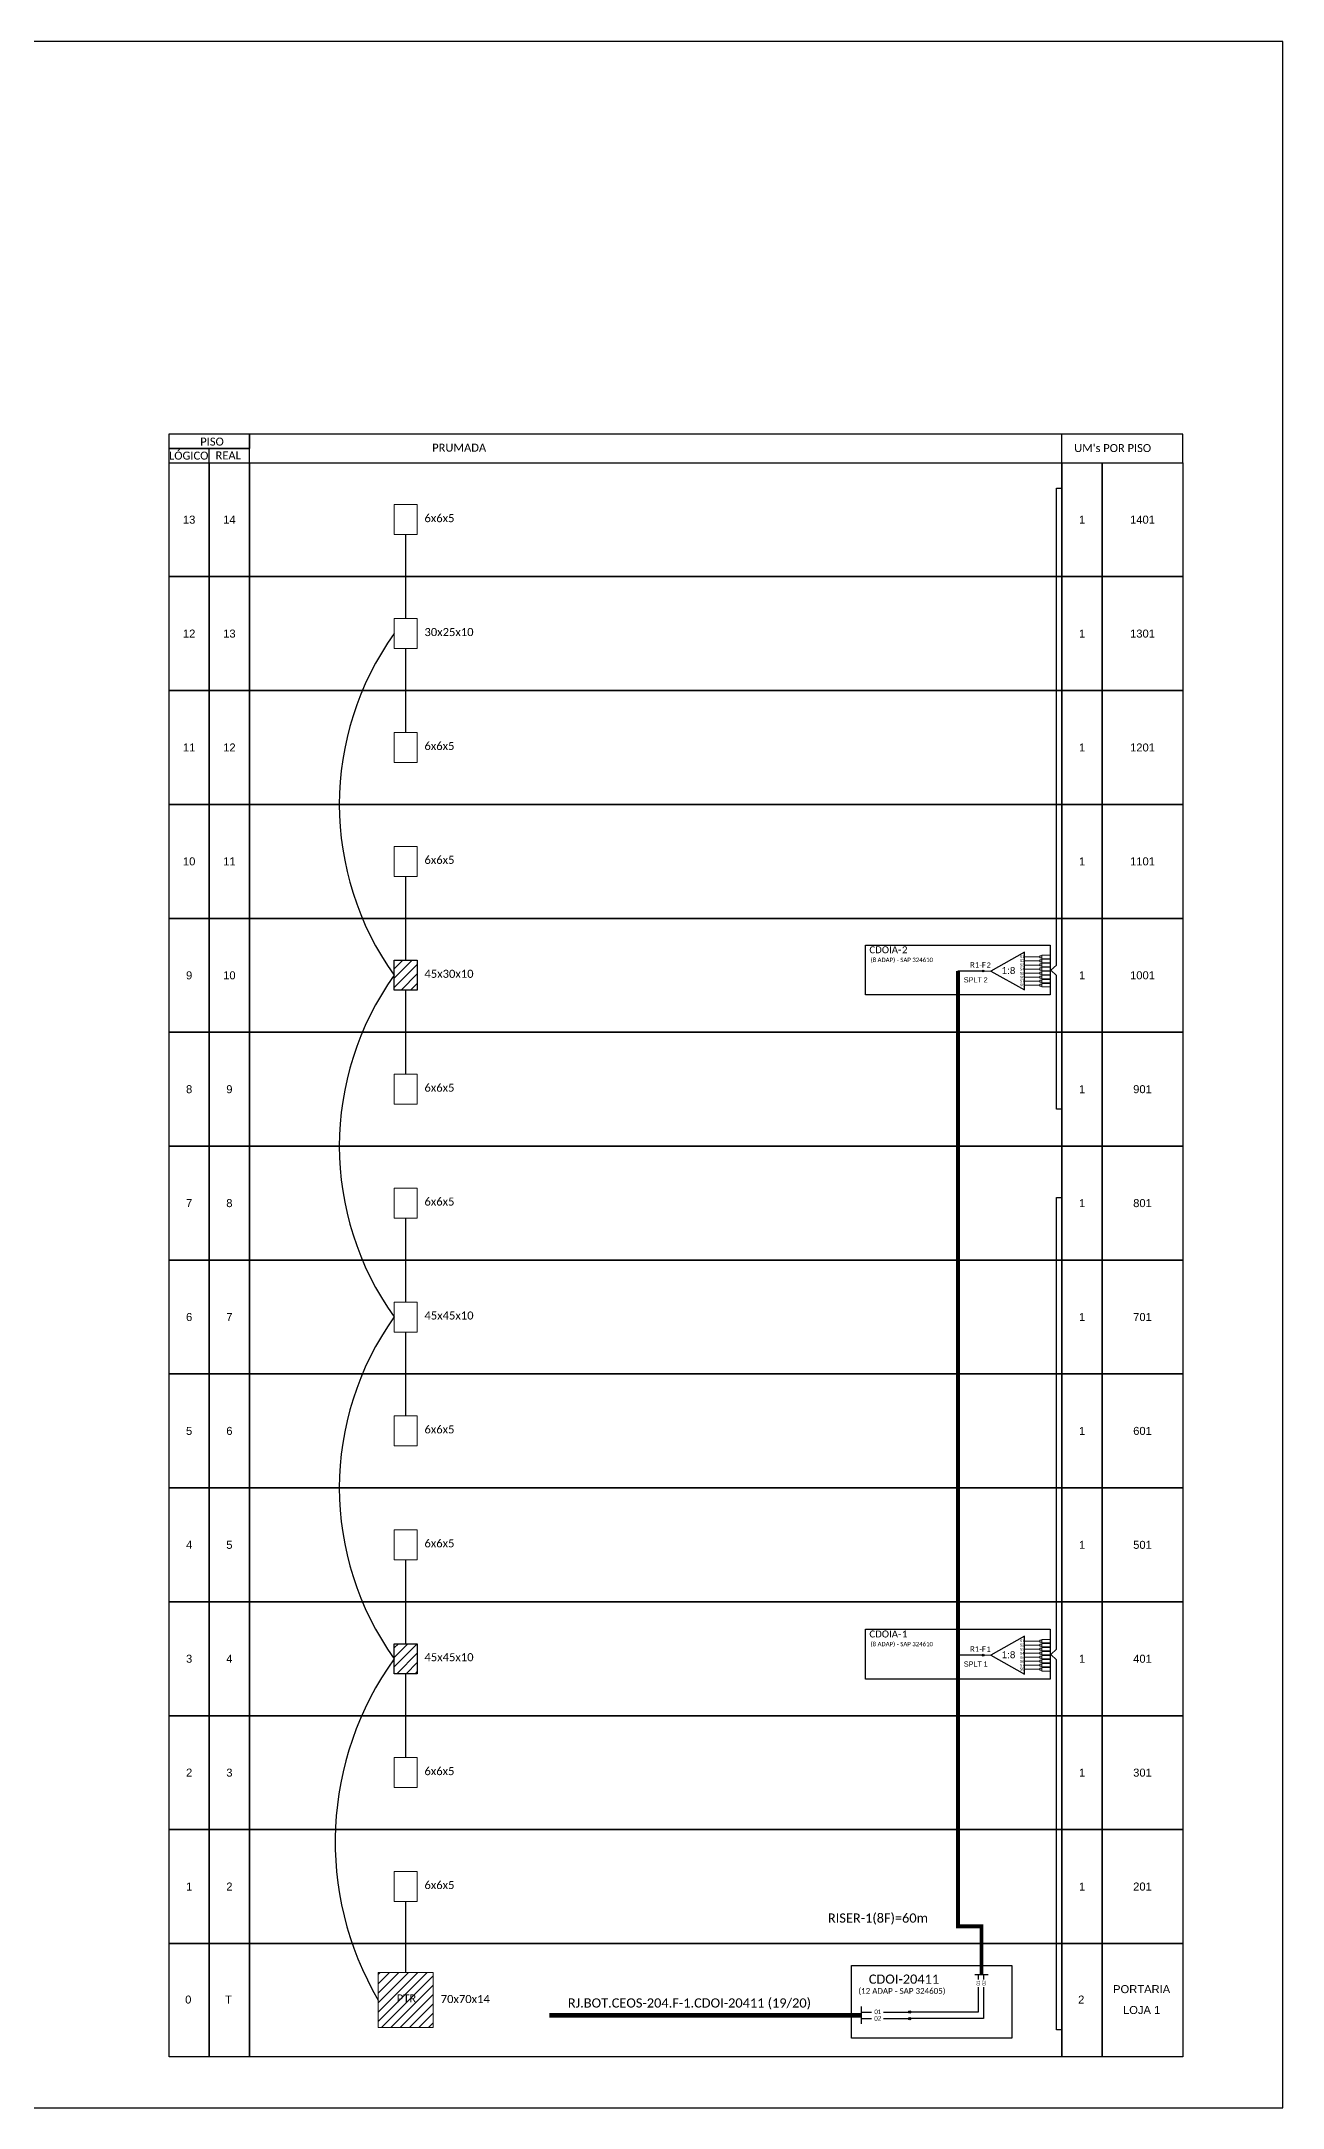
# Model space of a CAD drawing. Extents: x -89 to 749, y 705 to 1299.
# Drawn here: x 392 to 749, y 705 to 1299 of the extents above; entities that cross this region are included whole.
import ezdxf
from ezdxf.enums import TextEntityAlignment as Align

# ---------------------------------------------------------------- set-up
doc = ezdxf.new("R2010")
doc.units = 0
doc.styles.add('ARIAL', font='arial.ttf')
doc.styles.add('WMF-Calibri0', font='calibri.ttf')

# ---------------------------------------------------------------- blocks, each defined once
blk = doc.blocks.new('SPLT_1-8_SC-APC')
at = {"color": 1}
blk.add_lwpolyline([(-7.37, -2.1), (-17.04, -7.55), (-7.37, -13), (-7.37, -2.1)], dxfattribs=at)
at = {"color": 3, "lineweight": 0}
for points in [[(-2.99, -3.51), (-7.37, -3.51)], [(-7.37, -4.66), (-2.99, -4.66)], [(-7.37, -5.82), (-2.99, -5.82)], [(-2.41, -3.02), (-2.41, -4)], [(-2.41, -3.02), (0, -3.02)], [(-2.41, -4), (0, -4)], [(-2.41, -4.17), (-2.41, -5.16)], [(-2.41, -4.17), (0, -4.17)], [(-2.41, -5.16), (0, -5.16)], [(-2.41, -5.32), (-2.41, -6.31)], [(-2.41, -5.32), (0, -5.32)], [(-7.37, -6.97), (-2.99, -6.97)], [(-7.37, -8.12), (-2.99, -8.12)], [(-7.37, -9.28), (-2.99, -9.28)], [(-7.37, -10.43), (-2.99, -10.43)], [(-7.37, -11.58), (-2.99, -11.58)], [(-2.41, -6.31), (0, -6.31)], [(-2.41, -6.48), (-2.41, -7.46)], [(-2.41, -6.48), (0, -6.48)], [(-2.41, -7.46), (0, -7.46)], [(-2.41, -7.63), (-2.41, -8.62)], [(-2.41, -7.63), (0, -7.63)], [(-2.41, -8.62), (0, -8.62)], [(-2.41, -8.78), (-2.41, -9.77)], [(-2.41, -8.78), (0, -8.78)], [(-2.41, -9.77), (0, -9.77)], [(-2.41, -9.94), (-2.41, -10.92)], [(-2.41, -9.94), (0, -9.94)], [(-2.41, -10.92), (0, -10.92)], [(-2.41, -11.09), (-2.41, -12.08)], [(-2.41, -11.09), (0, -11.09)], [(-2.41, -12.08), (0, -12.08)]]:
    blk.add_lwpolyline(points, dxfattribs=at)
for points in [[(-2.99, -3.22), (-2.41, -3.22), (-2.41, -3.8), (-2.99, -3.8)], [(-2.99, -4.38), (-2.41, -4.38), (-2.41, -4.95), (-2.99, -4.95)], [(-2.99, -5.53), (-2.41, -5.53), (-2.41, -6.1), (-2.99, -6.1)], [(-2.99, -6.68), (-2.41, -6.68), (-2.41, -7.26), (-2.99, -7.26)], [(-2.99, -7.84), (-2.41, -7.84), (-2.41, -8.41), (-2.99, -8.41)], [(-2.99, -8.99), (-2.41, -8.99), (-2.41, -9.56), (-2.99, -9.56)], [(-2.99, -10.14), (-2.41, -10.14), (-2.41, -10.72), (-2.99, -10.72)], [(-2.99, -11.3), (-2.41, -11.3), (-2.41, -11.87), (-2.99, -11.87)]]:
    blk.add_lwpolyline(points, close=True, dxfattribs=at)
at = {"color": 1, "lineweight": 0}
blk.add_lwpolyline([(-17.04, -7.55), (-19.26, -7.55)], dxfattribs=at)
at = {"color": 1, "style": 'ARIAL'}
for s, height, p in [('S1', 0.75, (-8.74, -3.78)), ('S2', 0.75, (-8.74, -4.97)), ('S3', 0.75, (-8.74, -6.18)), ('1:8', 2, (-13.91, -8.4)), ('S4', 0.75, (-8.74, -7.36)), ('S5', 0.75, (-8.74, -8.57)), ('S6', 0.75, (-8.74, -9.69)), ('S7', 0.75, (-8.74, -10.78)), ('S8', 0.75, (-8.74, -11.9))]:
    blk.add_text(s, height=height, dxfattribs=at).set_placement(p)

msp = doc.modelspace()

# ---------------------------------------------------------------- hatches: boundary and pattern name
h = msp.add_hatch()
h.set_pattern_fill('ANSI31', color=1, scale=0.6)
h.set_pattern_definition([(45, (-789.8934, -197.4354), (-1.3470384, 1.3470384), [])])
h.paths.add_polyline_path([(497.12, 1034.85), (493.81, 1034.85), (493.81, 1026.23), (500.43, 1026.23), (500.43, 1034.85)])
h = msp.add_hatch(color=3)
h.dxf.hatch_style = 1
edge = h.paths.add_edge_path()
edge.add_arc((663.14, 1031.77), 0.256, 0, 360)
h = msp.add_hatch()
h.set_pattern_fill('ANSI31', color=1, scale=0.6)
h.set_pattern_definition([(45, (-789.8934, -295.6667), (-1.3470384, 1.3470384), [])])
h.paths.add_polyline_path([(497.12, 838.39), (493.81, 838.39), (493.81, 829.77), (500.43, 829.77), (500.43, 838.39)])
h = msp.add_hatch(color=3)
h.dxf.hatch_style = 1
edge = h.paths.add_edge_path()
edge.add_arc((663.14, 835.09), 0.256, 0, 360)
h = msp.add_hatch()
h.set_pattern_fill('ANSI31', color=1, scale=0.6)
h.set_pattern_definition([(45, (-287.3904, 3415.102), (-1.3470384, 1.3470384), [])])
h.paths.add_polyline_path([(505.02, 728.04), (505.02, 743.84), (489.21, 743.84), (489.21, 728.04)])
h.paths.add_polyline_path([(493.95, 734.67), (500.75, 734.67), (500.75, 738.15), (493.95, 738.15)], flags=24)
h = msp.add_hatch(color=3)
h.dxf.hatch_style = 1
edge = h.paths.add_edge_path()
edge.add_arc((642.02, 732.51), 0.32, 0, 360)
h = msp.add_hatch(color=3)
h.dxf.hatch_style = 1
edge = h.paths.add_edge_path()
edge.add_arc((642.02, 730.64), 0.32, 0, 360)

# ---------------------------------------------------------------- linework, layer by layer
for points in [[(-89.32, 705.02), (749.25, 705.02), (749.25, 1299.02), (-89.32, 1299.02), (-89.32, 705.02)], [(452.14, 1177.89), (720.51, 1177.89), (720.51, 1186.11), (452.14, 1186.11), (452.14, 1186.11), (452.14, 1182)], [(685.76, 1177.89), (685.76, 1186.11)], [(440.57, 1177.89), (440.57, 1182)]]:
    msp.add_lwpolyline(points)
for points in [[(429, 1182), (452.14, 1182), (452.14, 1186.11), (429, 1186.11)], [(429, 1177.89), (452.14, 1177.89), (452.14, 1182), (429, 1182)], [(429.03, 1177.89), (440.6, 1177.89), (440.6, 1145.15), (429.03, 1145.15)], [(440.6, 1177.89), (452.18, 1177.89), (452.18, 1145.15), (440.6, 1145.15)], [(452.18, 1177.89), (685.79, 1177.89), (685.79, 1145.15), (452.18, 1145.15)], [(685.79, 1177.89), (697.37, 1177.89), (697.37, 1145.15), (685.79, 1145.15)], [(697.37, 1177.89), (720.51, 1177.89), (720.51, 1145.15), (697.37, 1145.15)], [(429.03, 1145.15), (440.6, 1145.15), (440.6, 1112.4), (429.03, 1112.4)], [(440.6, 1145.15), (452.18, 1145.15), (452.18, 1112.4), (440.6, 1112.4)], [(452.18, 1145.15), (685.79, 1145.15), (685.79, 1112.4), (452.18, 1112.4)], [(685.79, 1145.15), (697.37, 1145.15), (697.37, 1112.4), (685.79, 1112.4)], [(697.37, 1145.15), (720.51, 1145.15), (720.51, 1112.4), (697.37, 1112.4)], [(429.03, 1112.4), (440.6, 1112.4), (440.6, 1079.66), (429.03, 1079.66)], [(440.6, 1112.4), (452.18, 1112.4), (452.18, 1079.66), (440.6, 1079.66)], [(452.18, 1112.4), (685.79, 1112.4), (685.79, 1079.66), (452.18, 1079.66)], [(685.79, 1112.4), (697.37, 1112.4), (697.37, 1079.66), (685.79, 1079.66)], [(697.37, 1112.4), (720.51, 1112.4), (720.51, 1079.66), (697.37, 1079.66)], [(429.03, 1079.66), (440.6, 1079.66), (440.6, 1046.91), (429.03, 1046.91)], [(440.6, 1079.66), (452.18, 1079.66), (452.18, 1046.91), (440.6, 1046.91)], [(452.18, 1079.66), (685.79, 1079.66), (685.79, 1046.91), (452.18, 1046.91)], [(685.79, 1079.66), (697.37, 1079.66), (697.37, 1046.91), (685.79, 1046.91)], [(697.37, 1079.66), (720.51, 1079.66), (720.51, 1046.91), (697.37, 1046.91)], [(429.03, 1046.91), (440.6, 1046.91), (440.6, 1014.17), (429.03, 1014.17)], [(440.6, 1046.91), (452.18, 1046.91), (452.18, 1014.17), (440.6, 1014.17)], [(452.18, 1046.91), (685.79, 1046.91), (685.79, 1014.17), (452.18, 1014.17)], [(685.79, 1046.91), (697.37, 1046.91), (697.37, 1014.17), (685.79, 1014.17)], [(697.37, 1046.91), (720.51, 1046.91), (720.51, 1014.17), (697.37, 1014.17)], [(429.03, 1014.17), (440.6, 1014.17), (440.6, 981.43), (429.03, 981.43)], [(440.6, 1014.17), (452.18, 1014.17), (452.18, 981.43), (440.6, 981.43)], [(452.18, 1014.17), (685.79, 1014.17), (685.79, 981.43), (452.18, 981.43)], [(685.79, 1014.17), (697.37, 1014.17), (697.37, 981.43), (685.79, 981.43)], [(697.37, 1014.17), (720.51, 1014.17), (720.51, 981.43), (697.37, 981.43)], [(429.03, 981.43), (440.6, 981.43), (440.6, 948.68), (429.03, 948.68)], [(440.6, 981.43), (452.18, 981.43), (452.18, 948.68), (440.6, 948.68)], [(452.18, 981.43), (685.79, 981.43), (685.79, 948.68), (452.18, 948.68)], [(685.79, 981.43), (697.37, 981.43), (697.37, 948.68), (685.79, 948.68)], [(697.37, 981.43), (720.51, 981.43), (720.51, 948.68), (697.37, 948.68)], [(429.03, 948.68), (440.6, 948.68), (440.6, 915.94), (429.03, 915.94)], [(440.6, 948.68), (452.18, 948.68), (452.18, 915.94), (440.6, 915.94)], [(452.18, 948.68), (685.79, 948.68), (685.79, 915.94), (452.18, 915.94)], [(685.79, 948.68), (697.37, 948.68), (697.37, 915.94), (685.79, 915.94)], [(697.37, 948.68), (720.51, 948.68), (720.51, 915.94), (697.37, 915.94)], [(429.03, 915.94), (440.6, 915.94), (440.6, 883.2), (429.03, 883.2)], [(440.6, 915.94), (452.18, 915.94), (452.18, 883.2), (440.6, 883.2)], [(452.18, 915.94), (685.79, 915.94), (685.79, 883.2), (452.18, 883.2)], [(685.79, 915.94), (697.37, 915.94), (697.37, 883.2), (685.79, 883.2)], [(697.37, 915.94), (720.51, 915.94), (720.51, 883.2), (697.37, 883.2)], [(429.03, 883.2), (440.6, 883.2), (440.6, 850.45), (429.03, 850.45)], [(440.6, 883.2), (452.18, 883.2), (452.18, 850.45), (440.6, 850.45)], [(452.18, 883.2), (685.79, 883.2), (685.79, 850.45), (452.18, 850.45)], [(685.79, 883.2), (697.37, 883.2), (697.37, 850.45), (685.79, 850.45)], [(697.37, 883.2), (720.51, 883.2), (720.51, 850.45), (697.37, 850.45)], [(429.03, 850.45), (440.6, 850.45), (440.6, 817.71), (429.03, 817.71)], [(440.6, 850.45), (452.18, 850.45), (452.18, 817.71), (440.6, 817.71)], [(452.18, 850.45), (685.79, 850.45), (685.79, 817.71), (452.18, 817.71)], [(685.79, 850.45), (697.37, 850.45), (697.37, 817.71), (685.79, 817.71)], [(697.37, 850.45), (720.51, 850.45), (720.51, 817.71), (697.37, 817.71)], [(429.03, 817.71), (440.6, 817.71), (440.6, 784.96), (429.03, 784.96)], [(440.6, 817.71), (452.18, 817.71), (452.18, 784.96), (440.6, 784.96)], [(452.18, 817.71), (685.79, 817.71), (685.79, 784.96), (452.18, 784.96)], [(685.79, 817.71), (697.37, 817.71), (697.37, 784.96), (685.79, 784.96)], [(697.37, 817.71), (720.51, 817.71), (720.51, 784.96), (697.37, 784.96)], [(429.03, 784.96), (440.6, 784.96), (440.6, 752.22), (429.03, 752.22)], [(440.6, 784.96), (452.18, 784.96), (452.18, 752.22), (440.6, 752.22)], [(452.18, 784.96), (685.79, 784.96), (685.79, 752.22), (452.18, 752.22)], [(685.79, 784.96), (697.37, 784.96), (697.37, 752.22), (685.79, 752.22)], [(697.37, 784.96), (720.51, 784.96), (720.51, 752.22), (697.37, 752.22)], [(429.03, 752.22), (440.6, 752.22), (440.6, 719.66), (429.03, 719.66)], [(440.6, 752.22), (452.18, 752.22), (452.18, 719.66), (440.6, 719.66)], [(452.18, 752.22), (685.79, 752.22), (685.79, 719.66), (452.18, 719.66)], [(685.79, 752.22), (697.37, 752.22), (697.37, 719.66), (685.79, 719.66)], [(697.37, 752.22), (720.51, 752.22), (720.51, 719.66), (697.37, 719.66)]]:
    msp.add_lwpolyline(points, close=True)
at = {"color": 3}
for points in [[(685.85, 992.07), (684.2, 992.07), (684.2, 1030.48), (682.63, 1031.99), (684.2, 1033.49), (684.2, 1170.55), (685.85, 1170.55)], [(497.12, 1133.08), (497.12, 1157.21)], [(497.12, 1100.34), (497.12, 1124.46)], [(497.12, 1034.85), (497.12, 1058.98)], [(497.12, 1002.11), (497.12, 1026.23)], [(685.85, 727.4), (684.2, 727.4), (684.2, 833.79), (682.63, 835.3), (684.2, 836.81), (684.2, 966.7), (685.85, 966.7)], [(497.12, 936.62), (497.12, 960.74)], [(497.12, 903.88), (497.12, 928)], [(497.12, 838.39), (497.12, 862.51)], [(497.12, 805.65), (497.12, 829.77)], [(497.12, 743.84), (497.12, 764.28)], [(628.11, 732.51), (631.02, 732.51)], [(634.43, 732.51), (642.02, 732.51), (642.02, 732.51)]]:
    msp.add_lwpolyline(points, dxfattribs=at)
at = {"color": 0, "lineweight": 0}
for points in [[(493.81, 1165.83), (500.43, 1165.83), (500.43, 1157.21), (493.81, 1157.21)], [(493.81, 1133.08), (500.43, 1133.08), (500.43, 1124.46), (493.81, 1124.46)], [(493.81, 1100.34), (500.43, 1100.34), (500.43, 1091.72), (493.81, 1091.72)], [(493.81, 1067.6), (500.43, 1067.6), (500.43, 1058.98), (493.81, 1058.98)], [(493.81, 1002.11), (500.43, 1002.11), (500.43, 993.49), (493.81, 993.49)], [(493.81, 969.36), (500.43, 969.36), (500.43, 960.74), (493.81, 960.74)], [(493.81, 936.62), (500.43, 936.62), (500.43, 928), (493.81, 928)], [(493.81, 903.88), (500.43, 903.88), (500.43, 895.26), (493.81, 895.26)], [(493.81, 871.13), (500.43, 871.13), (500.43, 862.51), (493.81, 862.51)], [(493.81, 805.65), (500.43, 805.65), (500.43, 797.03), (493.81, 797.03)], [(493.81, 772.9), (500.43, 772.9), (500.43, 764.28), (493.81, 764.28)]]:
    msp.add_lwpolyline(points, close=True, dxfattribs=at)
at = {"color": 1}
for points in [[(493.81, 1034.85), (500.43, 1034.85), (500.43, 1026.23), (493.81, 1026.23)], [(629.3, 1039.22), (682.43, 1039.22), (682.43, 1024.9), (629.3, 1024.9)], [(493.81, 838.39), (500.43, 838.39), (500.43, 829.77), (493.81, 829.77)], [(629.3, 842.53), (682.43, 842.53), (682.43, 828.22), (629.3, 828.22)], [(625.27, 745.93), (671.34, 745.93), (671.34, 725.02), (625.27, 725.02)]]:
    msp.add_lwpolyline(points, close=True, dxfattribs=at)
at = {"color": 5, "const_width": 1.1}
msp.add_lwpolyline([(655.88, 1031.77), (655.88, 757.17), (662.63, 757.17), (662.63, 743.31)], dxfattribs=at)
at = {"color": 5}
for points in [[(663.14, 1031.77), (655.88, 1031.77)], [(663.14, 835.09), (655.88, 835.09)], [(660.73, 743.31), (664.54, 743.31)], [(661.72, 743.31), (661.72, 741.86)], [(663.25, 743.31), (663.25, 741.86)], [(663.25, 739.71), (663.25, 730.64), (642.02, 730.64)], [(661.72, 739.71), (661.69, 732.51), (642.02, 732.51)]]:
    msp.add_lwpolyline(points, dxfattribs=at)
at = {"color": 1, "lineweight": 0}
msp.add_lwpolyline([(489.21, 743.84), (505.02, 743.84), (505.02, 728.04), (489.21, 728.04)], close=True, dxfattribs=at)
at = {"color": 1, "const_width": 1.32}
msp.add_lwpolyline([(538.4, 731.6), (628.11, 731.59)], dxfattribs=at)
at = {"color": 1}
msp.add_lwpolyline([(628.11, 729.15), (628.11, 734.09)], dxfattribs=at)
at = {"color": 2}
for points in [[(634.43, 730.62), (642.02, 730.64), (642.02, 730.64)], [(628.11, 730.61), (631.02, 730.62)]]:
    msp.add_lwpolyline(points, dxfattribs=at)
at = {"color": 3}
for centre, radius in [((663.14, 1031.77), 0.256), ((663.14, 835.09), 0.256), ((642.02, 732.51), 0.32), ((642.02, 730.64), 0.32)]:
    msp.add_circle(centre, radius, dxfattribs=at)
for centre, radius, start, end in [((562.2, 1079.66), 84.2, 144.31703, 215.68297), ((562.2, 981.43), 84.2, 144.31703, 215.68297), ((562.2, 883.2), 84.2, 144.31703, 215.68297), ((566.72, 781.49), 89.9, 144.19979, 210.44241)]:
    msp.add_arc(centre, radius, start, end, dxfattribs=at)
for p in [(429.03, 1145.15), (429.03, 1112.4), (429.03, 1079.66), (429.03, 1046.91), (429.03, 1014.17), (429.03, 981.43), (429.03, 948.68), (429.03, 915.94), (429.03, 883.2), (429.03, 850.45), (429.03, 817.71), (429.03, 784.96), (429.03, 752.22)]:
    msp.add_point(p)

# ---------------------------------------------------------------- block references
for p in [(682.4, 1039.32), (682.4, 842.63)]:
    msp.add_blockref('SPLT_1-8_SC-APC', p, dxfattribs=at)

# ---------------------------------------------------------------- texts
at = {"style": 'WMF-Calibri0'}
for s, height, p in [('     PISO', 2.3, (433.96, 1182.81)), ('PRUMADA', 2.3, (504.7, 1181.07)), ("UM's POR PISO", 2.3, (689.29, 1180.95)), ('  LÓGICO', 2.3, (427.41, 1178.78)), ('    REAL', 2.3, (439.17, 1178.84)), ('6x6x5', 2.317, (502.48, 1160.8)), ('30x25x10', 2.317, (502.48, 1128.05)), ('6x6x5', 2.317, (502.48, 1095.31)), ('6x6x5', 2.317, (502.48, 1062.57)), ('45x30x10', 2.317, (502.48, 1029.82)), ('6x6x5', 2.317, (502.48, 997.08)), ('6x6x5', 2.317, (502.48, 964.34)), ('45x45x10', 2.317, (502.48, 931.59)), ('6x6x5', 2.317, (502.48, 898.85)), ('6x6x5', 2.317, (502.48, 866.1)), ('45x45x10', 2.317, (502.48, 833.36)), ('6x6x5', 2.317, (502.48, 800.62)), ('6x6x5', 2.317, (502.48, 767.87)), ('PTR', 2.317, (494.53, 735.26)), ('70x70x14', 2.317, (507.16, 735.09))]:
    msp.add_text(s, height=height, dxfattribs=at).set_placement(p)
at = {"style": 'ARIAL'}
for s, height, p in [('13', 2.3, (434.82, 1161.52)), ('14', 2.3, (446.39, 1161.52)), ('1', 2.3, (691.58, 1161.52)), ('1401', 2.3, (708.94, 1161.52)), ('12', 2.3, (434.82, 1128.77)), ('13', 2.3, (446.39, 1128.77)), ('1', 2.3, (691.58, 1128.77)), ('1301', 2.3, (708.94, 1128.77)), ('11', 2.3, (434.82, 1096.03)), ('12', 2.3, (446.39, 1096.03)), ('1', 2.3, (691.58, 1096.03)), ('1201', 2.3, (708.94, 1096.03)), ('10', 2.3, (434.82, 1063.29)), ('11', 2.3, (446.39, 1063.29)), ('1', 2.3, (691.58, 1063.29)), ('1101', 2.3, (708.94, 1063.29)), ('9', 2.3, (434.82, 1030.54)), ('10', 2.3, (446.39, 1030.54)), ('1', 2.3, (691.58, 1030.54)), ('1001', 2.3, (708.94, 1030.54)), ('8', 2.3, (434.82, 997.8)), ('9', 2.3, (446.39, 997.8)), ('1', 2.3, (691.58, 997.8)), ('901', 2.3, (708.94, 997.8)), ('7', 2.3, (434.82, 965.05)), ('8', 2.3, (446.39, 965.05)), ('1', 2.3, (691.58, 965.05)), ('801', 2.3, (708.94, 965.05)), ('6', 2.3, (434.82, 932.31)), ('7', 2.3, (446.39, 932.31)), ('1', 2.3, (691.58, 932.31)), ('701', 2.3, (708.94, 932.31)), ('5', 2.3, (434.82, 899.57)), ('6', 2.3, (446.39, 899.57)), ('1', 2.3, (691.58, 899.57)), ('601', 2.3, (708.94, 899.57)), ('4', 2.3, (434.82, 866.82)), ('5', 2.3, (446.39, 866.82)), ('1', 2.3, (691.58, 866.82)), ('501', 2.3, (708.94, 866.82)), ('3', 2.3, (434.82, 834.08)), ('4', 2.3, (446.39, 834.08)), ('1', 2.3, (691.58, 834.08)), ('401', 2.3, (708.94, 834.08)), ('2', 2.3, (434.82, 801.34)), ('3', 2.3, (446.39, 801.34)), ('1', 2.3, (691.58, 801.34)), ('301', 2.3, (708.94, 801.34)), ('1', 2.3, (434.82, 768.59)), ('2', 2.3, (446.39, 768.59)), ('1', 2.3, (691.58, 768.59)), ('201', 2.3, (708.94, 768.59)), ('0', 2.3, (434.57, 736.1)), ('T', 2.3, (446.14, 736.1)), ('2', 2.3, (691.33, 736.1)), ('PORTARIA', 2.3, (708.69, 739.1)), ('02', 1.323, (632.83, 730.65)), ('01', 1.323, (632.85, 732.57)), ('LOJA 1', 2.3, (708.69, 733.1))]:
    msp.add_text(s, height=height, dxfattribs=at).set_placement(p, align=Align.MIDDLE_CENTER)
at = {"color": 1, "style": 'WMF-Calibri0'}
for s, height, p in [('CDOIA-', 2, (630.41, 1036.87)), ('CDOIA-', 2, (630.41, 840.19)), ('CDOI-20411', 2.646, (630.25, 740.65)), ('RJ.BOT.CEOS-204.F-1.CDOI-20411 (19/20)', 2.6457, (543.7, 733.8))]:
    msp.add_text(s, height=height, dxfattribs=at).set_placement(p)
for s, height, p in [('(8 ADAP) - SAP 324610', 1.25, (639.72, 1034.35)), ('(8 ADAP) - SAP 324610', 1.25, (639.72, 837.67)), ('(12 ADAP - SAP 324605)', 1.6535, (639.77, 737.75))]:
    msp.add_text(s, height=height, dxfattribs=at).set_placement(p, align=Align.CENTER)
at = {"color": 7, "style": 'WMF-Calibri0'}
for s, p in [('2', (639.79, 1036.87)), ('1', (639.79, 840.19))]:
    msp.add_text(s, height=2, dxfattribs=at).set_placement(p)
at = {"color": 5, "style": 'WMF-Calibri0'}
for s, height, p in [('R1-F', 1.6, (659.37, 1032.75)), ('R1-F', 1.6, (659.37, 836.07)), ('RISER-1(8F)=60m', 2.6457, (618.49, 758.21))]:
    msp.add_text(s, height=height, dxfattribs=at).set_placement(p)
at = {"color": 5, "style": 'ARIAL'}
for s, p in [('2', (664.74, 1032.72)), ('1', (664.74, 836.03))]:
    msp.add_text(s, height=1.5, dxfattribs=at).set_placement(p, align=Align.CENTER)
at = {"color": 7, "style": 'ARIAL'}
for s, p in [('SPLT', (660.17, 1028.49)), ('2', (663.84, 1028.49)), ('SPLT', (660.17, 831.8)), ('1', (663.84, 831.8))]:
    msp.add_text(s, height=1.5, dxfattribs=at).set_placement(p, align=Align.CENTER)
at = {"style": 'ARIAL'}
for s, p in [('01', (661.71, 740.87)), ('02', (663.33, 740.87))]:
    msp.add_text(s, height=0.992, rotation=90, dxfattribs=at).set_placement(p, align=Align.MIDDLE_CENTER)

doc.saveas('drawing.dxf')
